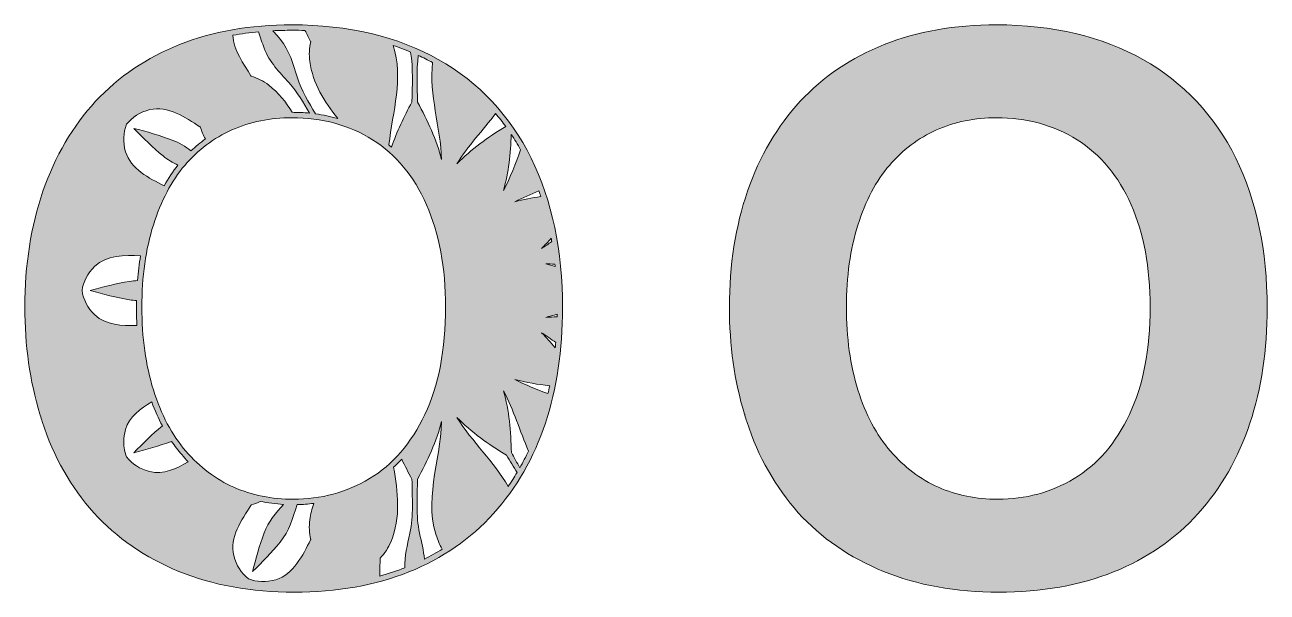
# Model space of a CAD drawing. Extents: x -703 to 2528, y -2539 to -41.
# Drawn here: x 1612 to 2528, y -2539 to -2121 of the extents above; entities that cross this region are included whole.
import ezdxf

# ---------------------------------------------------------------- set-up
doc = ezdxf.new("R2010")
doc.units = 0
doc.header["$MEASUREMENT"] = 0
doc.layers.add('Layer 1', color=7, linetype='Continuous', lineweight=0)

msp = doc.modelspace()

# ---------------------------------------------------------------- hatches: boundary and pattern name
at = {"layer": 'Layer 1', "true_color": 0x04878f, "transparency": 33554687}
h = msp.add_hatch(color=136, dxfattribs=at)
h.dxf.hatch_style = 2
edge = h.paths.add_edge_path()
edge.add_spline(control_points=[(1970.66, -2436.24), (1970.34, -2420.86), (1968.95, -2405.2), (1964.82, -2390.78), (1972.45, -2404.82), (1976.91, -2420.61), (1983.25, -2435.21), (1981.26, -2439.44), (1979.13, -2443.56), (1976.87, -2447.57), (1974.79, -2443.81), (1972.76, -2440.01), (1970.66, -2436.24)], knot_values=[0, 0, 0, 0, 1, 1, 1, 2, 2, 2, 3, 3, 3, 4, 4, 4, 4], degree=3, periodic=0)
edge = h.paths.add_edge_path()
edge.add_spline(control_points=[(1930.5, -2410.38), (1940.96, -2421.22), (1953.87, -2430.3), (1967.09, -2438.3), (1969.65, -2442.58), (1972.29, -2446.8), (1974.83, -2451.07), (1972.74, -2454.59), (1970.53, -2458.03), (1968.21, -2461.37), (1958.02, -2443.19), (1941.53, -2428.43), (1930.5, -2410.38)], knot_values=[0, 0, 0, 0, 1, 1, 1, 2, 2, 2, 3, 3, 3, 4, 4, 4, 4], degree=3, periodic=0)
edge = h.paths.add_edge_path()
edge.add_spline(control_points=[(1902.91, -2495.94), (1900.15, -2482.68), (1901.18, -2469.33), (1901.37, -2455.9), (1908.82, -2442.38), (1915.46, -2428.05), (1919.1, -2413.44), (1918.37, -2443.25), (1904.92, -2472.82), (1916.82, -2501.99), (1917.61, -2503.96), (1918.58, -2505.82), (1919.66, -2507.59), (1915.4, -2510.21), (1911, -2512.66), (1906.45, -2514.92), (1905.86, -2508.63), (1904.28, -2502.53), (1902.91, -2495.94)], knot_values=[0, 0, 0, 0, 1, 1, 1, 2, 2, 2, 3, 3, 3, 4, 4, 4, 5, 5, 5, 6, 6, 6, 6], degree=3, periodic=0)
edge = h.paths.add_edge_path()
edge.add_spline(control_points=[(1873.86, -2514.19), (1877.17, -2510.74), (1879.93, -2506.64), (1881.81, -2501.99), (1889.21, -2483.86), (1886.81, -2465.58), (1883.76, -2447.18), (1885.82, -2445.29), (1887.8, -2443.29), (1889.73, -2441.2), (1892.07, -2446.19), (1894.61, -2451.1), (1897.26, -2455.9), (1897.45, -2469.33), (1898.48, -2482.68), (1895.72, -2495.94), (1893.89, -2504.74), (1891.69, -2512.67), (1891.96, -2521.34), (1886.03, -2523.67), (1879.86, -2525.71), (1873.47, -2527.46), (1873.43, -2523), (1873.71, -2518.58), (1873.93, -2514.54), (1873.93, -2514.41), (1873.87, -2514.32), (1873.86, -2514.19)], knot_values=[0, 0, 0, 0, 1, 1, 1, 2, 2, 2, 3, 3, 3, 4, 4, 4, 5, 5, 5, 6, 6, 6, 7, 7, 7, 8, 8, 8, 9, 9, 9, 9], degree=3, periodic=0)
edge = h.paths.add_edge_path()
edge.add_spline(control_points=[(1788.2, -2137.88), (1792.15, -2148.44), (1799.31, -2155.24), (1806.62, -2163.43), (1812.7, -2170.24), (1817.3, -2177.94), (1821.66, -2185.83), (1817.46, -2185.42), (1813.16, -2185.21), (1808.78, -2185.2), (1804.37, -2177.71), (1798.91, -2170.85), (1791.55, -2165.14), (1787.62, -2162.08), (1783.2, -2159.9), (1778.63, -2158.58), (1778.57, -2158.46), (1778.52, -2158.34), (1778.44, -2158.22), (1772.84, -2149.61), (1765.67, -2139.1), (1765.13, -2128.28), (1771.29, -2127.19), (1777.62, -2126.35), (1784.11, -2125.75), (1785.36, -2129.83), (1786.7, -2133.88), (1788.2, -2137.88)], knot_values=[0, 0, 0, 0, 1, 1, 1, 2, 2, 2, 3, 3, 3, 4, 4, 4, 5, 5, 5, 6, 6, 6, 7, 7, 7, 8, 8, 8, 9, 9, 9, 9], degree=3, periodic=0)
edge = h.paths.add_edge_path()
edge.add_spline(control_points=[(1897.26, -2177.67), (1891.39, -2188.33), (1886.03, -2199.49), (1882.24, -2210.89), (1881.6, -2210.34), (1880.95, -2209.79), (1880.3, -2209.26), (1883.01, -2184.57), (1891.25, -2160.07), (1883.36, -2135.84), (1887.77, -2137.31), (1892.08, -2138.92), (1896.28, -2140.68), (1898.32, -2152.93), (1897.43, -2165.27), (1897.26, -2177.67)], knot_values=[0, 0, 0, 0, 1, 1, 1, 2, 2, 2, 3, 3, 3, 4, 4, 4, 5, 5, 5, 5], degree=3, periodic=0)
edge = h.paths.add_edge_path()
edge.add_spline(control_points=[(1919.1, -2220.14), (1915.46, -2205.52), (1908.82, -2191.19), (1901.37, -2177.67), (1901.21, -2166.11), (1900.43, -2154.61), (1901.97, -2143.17), (1905.57, -2144.83), (1909.07, -2146.59), (1912.5, -2148.46), (1909.63, -2172.14), (1918.51, -2196.05), (1919.1, -2220.14)], knot_values=[0, 0, 0, 0, 1, 1, 1, 2, 2, 2, 3, 3, 3, 4, 4, 4, 4], degree=3, periodic=0)
edge = h.paths.add_edge_path()
edge.add_spline(control_points=[(1685.91, -2419.3), (1688.63, -2410), (1696.76, -2403.82), (1705.23, -2398.99), (1707.53, -2405.27), (1710.13, -2411.17), (1713.04, -2416.67), (1705.62, -2422.84), (1698.7, -2429.57), (1691.95, -2436.52), (1701.4, -2434.11), (1710.77, -2431.47), (1719.88, -2428.09), (1722.23, -2431.56), (1724.73, -2434.82), (1727.37, -2437.87), (1728.94, -2439.68), (1730.55, -2441.42), (1732.19, -2443.11), (1723.5, -2448.33), (1713.66, -2452.74), (1703.84, -2450.35), (1696.55, -2448.56), (1690.69, -2444.77), (1686.68, -2439.54), (1685.26, -2436.14), (1684.54, -2432.45), (1684.54, -2428.6), (1684.54, -2425.58), (1684.99, -2422.47), (1685.91, -2419.3)], knot_values=[0, 0, 0, 0, 1, 1, 1, 2, 2, 2, 3, 3, 3, 4, 4, 4, 5, 5, 5, 6, 6, 6, 7, 7, 7, 8, 8, 8, 9, 9, 9, 10, 10, 10, 10], degree=3, periodic=0)
edge = h.paths.add_edge_path()
edge.add_spline(control_points=[(1696.92, -2291.15), (1695.93, -2297.05), (1695.18, -2303.15), (1694.68, -2309.44), (1692.77, -2309.5), (1690.82, -2309.68), (1688.82, -2310.01), (1679.05, -2311.64), (1669.43, -2314.08), (1659.86, -2316.79), (1669.43, -2319.49), (1679.05, -2321.93), (1688.82, -2323.56), (1690.57, -2323.85), (1692.28, -2324.02), (1693.97, -2324.1), (1693.94, -2325.7), (1693.92, -2327.3), (1693.92, -2328.91), (1693.92, -2333.53), (1694.05, -2338.08), (1694.28, -2342.54), (1683.35, -2342.95), (1671.25, -2342.36), (1663.26, -2334.71), (1657.82, -2329.53), (1654.65, -2323.31), (1653.79, -2316.79), (1654.65, -2310.26), (1657.82, -2304.05), (1663.26, -2298.86), (1671.9, -2290.59), (1685.34, -2290.57), (1696.92, -2291.15)], knot_values=[0, 0, 0, 0, 1, 1, 1, 2, 2, 2, 3, 3, 3, 4, 4, 4, 5, 5, 5, 6, 6, 6, 7, 7, 7, 8, 8, 8, 9, 9, 9, 10, 10, 10, 11, 11, 11, 11], degree=3, periodic=0)
edge = h.paths.add_edge_path()
edge.add_spline(control_points=[(1734.16, -2213.69), (1730.09, -2210.47), (1725.73, -2207.66), (1720.41, -2205.67), (1711.13, -2202.2), (1701.58, -2199.51), (1691.95, -2197.05), (1698.88, -2204.19), (1705.99, -2211.11), (1713.64, -2217.4), (1717.15, -2220.29), (1720.81, -2222.39), (1724.6, -2224.09), (1720.91, -2228.72), (1717.5, -2233.84), (1714.39, -2239.42), (1703.42, -2233.86), (1689.62, -2226.96), (1685.91, -2214.28), (1683.81, -2207.08), (1684.16, -2200.1), (1686.68, -2194.03), (1690.69, -2188.81), (1696.55, -2185.01), (1703.84, -2183.23), (1717.06, -2180), (1730.3, -2189.11), (1740.75, -2195.91), (1740.87, -2195.99), (1740.99, -2196.05), (1741.11, -2196.1), (1741.98, -2199.11), (1743.23, -2202.05), (1744.85, -2204.83), (1741.1, -2207.53), (1737.54, -2210.48), (1734.16, -2213.69)], knot_values=[0, 0, 0, 0, 1, 1, 1, 2, 2, 2, 3, 3, 3, 4, 4, 4, 5, 5, 5, 6, 6, 6, 7, 7, 7, 8, 8, 8, 9, 9, 9, 10, 10, 10, 11, 11, 11, 12, 12, 12, 12], degree=3, periodic=0)
edge = h.paths.add_edge_path()
edge.add_spline(control_points=[(1866.01, -2455.5), (1848.99, -2465.66), (1830.05, -2470.81), (1809.73, -2470.81), (1793.85, -2470.81), (1779.07, -2467.83), (1765.81, -2461.95), (1752.55, -2456.08), (1740.63, -2447.1), (1730.4, -2435.25), (1720.14, -2423.39), (1712.08, -2408.22), (1706.44, -2390.14), (1700.79, -2372), (1697.92, -2351.4), (1697.92, -2328.91), (1697.92, -2306.6), (1700.79, -2286.24), (1706.44, -2268.37), (1712.08, -2250.56), (1719.87, -2235.74), (1729.59, -2224.33), (1739.28, -2212.94), (1751.01, -2204.15), (1764.44, -2198.19), (1777.89, -2192.22), (1792.76, -2189.2), (1808.63, -2189.2), (1830.94, -2189.2), (1850.97, -2194.66), (1868.17, -2205.44), (1885.34, -2216.21), (1898.75, -2232.34), (1908.02, -2253.39), (1917.35, -2274.56), (1922.08, -2299.97), (1922.08, -2328.91), (1922.08, -2360.19), (1916.94, -2386.87), (1906.82, -2408.21), (1896.73, -2429.44), (1883.01, -2445.35), (1866.01, -2455.5)], knot_values=[0, 0, 0, 0, 1, 1, 1, 2, 2, 2, 3, 3, 3, 4, 4, 4, 5, 5, 5, 6, 6, 6, 7, 7, 7, 8, 8, 8, 9, 9, 9, 10, 10, 10, 11, 11, 11, 12, 12, 12, 13, 13, 13, 14, 14, 14, 14], degree=3, periodic=0)
edge = h.paths.add_edge_path()
edge.add_spline(control_points=[(1822.66, -2500.46), (1822.58, -2500.57), (1822.49, -2500.62), (1822.43, -2500.75), (1816.78, -2511.87), (1809.86, -2526.37), (1796.8, -2530.19), (1789.61, -2532.3), (1782.63, -2531.94), (1776.56, -2529.42), (1771.34, -2525.42), (1767.54, -2519.55), (1765.75, -2512.26), (1762.53, -2499.04), (1771.64, -2485.8), (1778.44, -2475.35), (1778.52, -2475.23), (1778.57, -2475.11), (1778.63, -2474.99), (1780.92, -2474.33), (1783.17, -2473.46), (1785.33, -2472.36), (1790.91, -2473.52), (1796.66, -2474.27), (1802.57, -2474.6), (1796.76, -2481), (1791.42, -2487.1), (1788.2, -2495.69), (1784.73, -2504.97), (1782.03, -2514.52), (1779.58, -2524.16), (1786.71, -2517.22), (1793.64, -2510.12), (1799.93, -2502.47), (1806.86, -2494.05), (1809.26, -2484.81), (1812.52, -2474.77), (1816.66, -2474.67), (1820.74, -2474.38), (1824.76, -2473.87), (1823.45, -2477.7), (1822.44, -2481.7), (1821.86, -2485.93), (1821.19, -2490.89), (1821.5, -2495.82), (1822.66, -2500.46)], knot_values=[0, 0, 0, 0, 1, 1, 1, 2, 2, 2, 3, 3, 3, 4, 4, 4, 5, 5, 5, 6, 6, 6, 7, 7, 7, 8, 8, 8, 9, 9, 9, 10, 10, 10, 11, 11, 11, 12, 12, 12, 13, 13, 13, 14, 14, 14, 15, 15, 15, 15], degree=3, periodic=0)
edge = h.paths.add_edge_path()
edge.add_spline(control_points=[(1930.5, -2223.2), (1938.6, -2209.94), (1949.64, -2198.46), (1958.98, -2186.1), (1961.59, -2189.17), (1964.1, -2192.36), (1966.49, -2195.64), (1953.48, -2203.55), (1940.8, -2212.52), (1930.5, -2223.2)], knot_values=[0, 0, 0, 0, 1, 1, 1, 2, 2, 2, 3, 3, 3, 3], degree=3, periodic=0)
edge = h.paths.add_edge_path()
edge.add_spline(control_points=[(1964.82, -2242.79), (1968.58, -2229.66), (1970.06, -2215.51), (1970.54, -2201.48), (1972.99, -2205.16), (1975.3, -2208.96), (1977.48, -2212.88), (1973.67, -2223.04), (1969.97, -2233.32), (1964.82, -2242.79)], knot_values=[0, 0, 0, 0, 1, 1, 1, 2, 2, 2, 3, 3, 3, 3], degree=3, periodic=0)
edge = h.paths.add_edge_path()
edge.add_spline(control_points=[(2002.96, -2298.98), (2000.64, -2298.25), (1998.31, -2297.59), (1995.97, -2297.01), (1998.24, -2297.06), (2000.51, -2297.2), (2002.78, -2297.38), (2002.84, -2297.92), (2002.91, -2298.44), (2002.96, -2298.98)], knot_values=[0, 0, 0, 0, 1, 1, 1, 2, 2, 2, 3, 3, 3, 3], degree=3, periodic=0)
edge = h.paths.add_edge_path()
edge.add_spline(control_points=[(2000.48, -2280.56), (1998.01, -2282.33), (1995.49, -2284.02), (1992.9, -2285.6), (1995.38, -2283.21), (1997.76, -2280.69), (2000.07, -2278.07), (2000.21, -2278.89), (2000.34, -2279.73), (2000.48, -2280.56)], knot_values=[0, 0, 0, 0, 1, 1, 1, 2, 2, 2, 3, 3, 3, 3], degree=3, periodic=0)
edge = h.paths.add_edge_path()
edge.add_spline(control_points=[(1992.39, -2247.36), (1985.88, -2248.25), (1979.48, -2249.51), (1973.31, -2251.28), (1978.99, -2248.2), (1984.95, -2245.63), (1991.01, -2243.25), (1991.48, -2244.61), (1991.94, -2245.98), (1992.39, -2247.36)], knot_values=[0, 0, 0, 0, 1, 1, 1, 2, 2, 2, 3, 3, 3, 3], degree=3, periodic=0)
edge = h.paths.add_edge_path()
edge.add_spline(control_points=[(1808.63, -2124.63), (1811.89, -2124.63), (1815.1, -2124.7), (1818.29, -2124.81), (1819.77, -2127.54), (1821.14, -2130.27), (1822.43, -2132.82), (1822.49, -2132.95), (1822.58, -2133), (1822.66, -2133.11), (1821.5, -2137.75), (1821.19, -2142.68), (1821.86, -2147.64), (1824.14, -2164.2), (1832.65, -2177.29), (1842.46, -2189.74), (1837.18, -2188.24), (1831.73, -2187.11), (1826.12, -2186.35), (1820.96, -2177.88), (1816, -2169.36), (1812.85, -2159.82), (1809.41, -2149.39), (1807.09, -2139.8), (1799.93, -2131.11), (1798.22, -2129.03), (1796.47, -2127), (1794.67, -2124.99), (1799.26, -2124.76), (1803.9, -2124.63), (1808.63, -2124.63)], knot_values=[0, 0, 0, 0, 1, 1, 1, 2, 2, 2, 3, 3, 3, 4, 4, 4, 5, 5, 5, 6, 6, 6, 7, 7, 7, 8, 8, 8, 9, 9, 9, 10, 10, 10, 10], degree=3, periodic=0)
edge = h.paths.add_edge_path()
edge.add_spline(control_points=[(1997.64, -2392.86), (1989.33, -2389.74), (1981.05, -2386.5), (1973.31, -2382.29), (1981.53, -2384.65), (1990.16, -2386.11), (1998.91, -2386.99), (1998.51, -2388.96), (1998.09, -2390.92), (1997.64, -2392.86)], knot_values=[0, 0, 0, 0, 1, 1, 1, 2, 2, 2, 3, 3, 3, 3], degree=3, periodic=0)
edge = h.paths.add_edge_path()
edge.add_spline(control_points=[(2003.05, -2359.01), (1999.84, -2355.12), (1996.47, -2351.41), (1992.9, -2347.97), (1996.51, -2350.17), (1999.99, -2352.6), (2003.39, -2355.15), (2003.28, -2356.44), (2003.17, -2357.73), (2003.05, -2359.01)], knot_values=[0, 0, 0, 0, 1, 1, 1, 2, 2, 2, 3, 3, 3, 3], degree=3, periodic=0)
edge = h.paths.add_edge_path()
edge.add_spline(control_points=[(2004.36, -2336.06), (2001.56, -2336.32), (1998.77, -2336.5), (1995.97, -2336.57), (1998.79, -2335.87), (2001.59, -2335.05), (2004.39, -2334.14), (2004.38, -2334.78), (2004.37, -2335.42), (2004.36, -2336.06)], knot_values=[0, 0, 0, 0, 1, 1, 1, 2, 2, 2, 3, 3, 3, 3], degree=3, periodic=0)
edge = h.paths.add_edge_path()
edge.add_spline(control_points=[(1985.24, -2219), (1969.81, -2187.69), (1946.76, -2163.19), (1916.72, -2146.2), (1886.73, -2129.23), (1850.37, -2120.63), (1808.63, -2120.63), (1777.88, -2120.63), (1750.02, -2125.51), (1725.82, -2135.14), (1701.58, -2144.78), (1680.71, -2158.89), (1663.81, -2177.08), (1646.92, -2195.26), (1633.84, -2217.59), (1624.95, -2243.45), (1616.07, -2269.25), (1611.57, -2298), (1611.57, -2328.91), (1611.57, -2356.98), (1615.31, -2383.58), (1622.69, -2408.08), (1622.75, -2408.32), (1622.83, -2408.55), (1622.9, -2408.79), (1623.38, -2410.38), (1623.88, -2411.95), (1624.39, -2413.52), (1632.92, -2439.57), (1645.72, -2462.17), (1662.42, -2480.71), (1679.14, -2499.27), (1700.28, -2513.85), (1725.26, -2524.04), (1750.18, -2534.21), (1778.79, -2539.37), (1810.27, -2539.37), (1841.93, -2539.37), (1870.44, -2534.35), (1895.01, -2524.45), (1919.61, -2514.54), (1940.66, -2500.01), (1957.57, -2481.26), (1974.46, -2462.53), (1987.3, -2440.11), (1995.74, -2414.62), (2004.16, -2389.18), (2008.43, -2360.52), (2008.43, -2329.45), (2008.43, -2287.39), (2000.63, -2250.23), (1985.24, -2219)], knot_values=[0, 0, 0, 0, 1, 1, 1, 2, 2, 2, 3, 3, 3, 4, 4, 4, 5, 5, 5, 6, 6, 6, 7, 7, 7, 8, 8, 8, 9, 9, 9, 10, 10, 10, 11, 11, 11, 12, 12, 12, 13, 13, 13, 14, 14, 14, 15, 15, 15, 16, 16, 16, 17, 17, 17, 17], degree=3, periodic=0)
at = {"layer": 'Layer 1', "true_color": 0x005978, "transparency": 33554687}
h = msp.add_hatch(color=146, dxfattribs=at)
h.dxf.hatch_style = 2
edge = h.paths.add_edge_path()
edge.add_spline(control_points=[(2426.82, -2408.21), (2416.73, -2429.44), (2403.01, -2445.35), (2386.01, -2455.5), (2368.99, -2465.66), (2350.05, -2470.81), (2329.73, -2470.81), (2313.85, -2470.81), (2299.07, -2467.83), (2285.81, -2461.95), (2272.55, -2456.08), (2260.63, -2447.1), (2250.4, -2435.25), (2240.14, -2423.39), (2232.08, -2408.22), (2226.44, -2390.14), (2220.79, -2372), (2217.92, -2351.4), (2217.92, -2328.91), (2217.92, -2306.6), (2220.79, -2286.24), (2226.44, -2268.37), (2232.08, -2250.56), (2239.87, -2235.74), (2249.59, -2224.33), (2259.28, -2212.94), (2271.01, -2204.15), (2284.44, -2198.19), (2297.89, -2192.22), (2312.76, -2189.2), (2328.63, -2189.2), (2350.94, -2189.2), (2370.97, -2194.66), (2388.17, -2205.44), (2405.34, -2216.21), (2418.75, -2232.34), (2428.02, -2253.39), (2437.35, -2274.56), (2442.08, -2299.97), (2442.08, -2328.91), (2442.08, -2360.19), (2436.94, -2386.87), (2426.82, -2408.21)], knot_values=[0, 0, 0, 0, 1, 1, 1, 2, 2, 2, 3, 3, 3, 4, 4, 4, 5, 5, 5, 6, 6, 6, 7, 7, 7, 8, 8, 8, 9, 9, 9, 10, 10, 10, 11, 11, 11, 12, 12, 12, 13, 13, 13, 14, 14, 14, 14], degree=3, periodic=0)
edge = h.paths.add_edge_path()
edge.add_spline(control_points=[(2505.24, -2219), (2489.81, -2187.69), (2466.76, -2163.19), (2436.72, -2146.2), (2406.73, -2129.23), (2370.37, -2120.63), (2328.63, -2120.63), (2297.88, -2120.63), (2270.02, -2125.51), (2245.82, -2135.14), (2221.58, -2144.78), (2200.71, -2158.89), (2183.81, -2177.08), (2166.92, -2195.26), (2153.84, -2217.59), (2144.95, -2243.45), (2136.07, -2269.25), (2131.57, -2298), (2131.57, -2328.91), (2131.57, -2356.98), (2135.31, -2383.58), (2142.69, -2408.08), (2142.8, -2408.24), (2142.91, -2408.39), (2143.02, -2408.55), (2142.98, -2408.63), (2142.94, -2408.71), (2142.9, -2408.79), (2143.38, -2410.38), (2143.88, -2411.95), (2144.39, -2413.52), (2152.92, -2439.57), (2165.72, -2462.17), (2182.42, -2480.71), (2199.14, -2499.27), (2220.28, -2513.85), (2245.26, -2524.04), (2270.18, -2534.21), (2298.79, -2539.37), (2330.27, -2539.37), (2361.93, -2539.37), (2390.44, -2534.35), (2415.01, -2524.45), (2439.61, -2514.54), (2460.66, -2500.01), (2477.57, -2481.26), (2494.46, -2462.53), (2507.3, -2440.11), (2515.74, -2414.62), (2524.16, -2389.18), (2528.43, -2360.52), (2528.43, -2329.45), (2528.43, -2287.39), (2520.63, -2250.23), (2505.24, -2219)], knot_values=[0, 0, 0, 0, 1, 1, 1, 2, 2, 2, 3, 3, 3, 4, 4, 4, 5, 5, 5, 6, 6, 6, 7, 7, 7, 8, 8, 8, 9, 9, 9, 10, 10, 10, 11, 11, 11, 12, 12, 12, 13, 13, 13, 14, 14, 14, 15, 15, 15, 16, 16, 16, 17, 17, 17, 18, 18, 18, 18], degree=3, periodic=0)

# ---------------------------------------------------------------- linework, layer by layer
at = {"layer": 'Layer 1'}
for points, knots in [([(1985.24, -2219), (1969.81, -2187.69), (1946.76, -2163.19), (1916.72, -2146.2), (1886.73, -2129.23), (1850.37, -2120.63), (1808.63, -2120.63), (1777.88, -2120.63), (1750.02, -2125.51), (1725.82, -2135.14), (1701.58, -2144.78), (1680.71, -2158.89), (1663.81, -2177.08), (1646.92, -2195.26), (1633.84, -2217.59), (1624.95, -2243.45), (1616.07, -2269.25), (1611.57, -2298), (1611.57, -2328.91), (1611.57, -2356.98), (1615.31, -2383.58), (1622.69, -2408.08), (1622.75, -2408.32), (1622.83, -2408.55), (1622.9, -2408.79), (1623.38, -2410.38), (1623.88, -2411.95), (1624.39, -2413.52), (1632.92, -2439.57), (1645.72, -2462.17), (1662.42, -2480.71), (1679.14, -2499.27), (1700.28, -2513.85), (1725.26, -2524.04), (1750.18, -2534.21), (1778.79, -2539.37), (1810.27, -2539.37), (1841.93, -2539.37), (1870.44, -2534.35), (1895.01, -2524.45), (1919.61, -2514.54), (1940.66, -2500.01), (1957.57, -2481.26), (1974.46, -2462.53), (1987.3, -2440.11), (1995.74, -2414.62), (2004.16, -2389.18), (2008.43, -2360.52), (2008.43, -2329.45), (2008.43, -2287.39), (2000.63, -2250.23), (1985.24, -2219)], [0, 0, 0, 0, 1, 1, 1, 2, 2, 2, 3, 3, 3, 4, 4, 4, 5, 5, 5, 6, 6, 6, 7, 7, 7, 8, 8, 8, 9, 9, 9, 10, 10, 10, 11, 11, 11, 12, 12, 12, 13, 13, 13, 14, 14, 14, 15, 15, 15, 16, 16, 16, 17, 17, 17, 17]), ([(1788.2, -2137.88), (1792.15, -2148.44), (1799.31, -2155.24), (1806.62, -2163.43), (1812.7, -2170.24), (1817.3, -2177.94), (1821.66, -2185.83), (1817.46, -2185.42), (1813.16, -2185.21), (1808.78, -2185.2), (1804.37, -2177.71), (1798.91, -2170.85), (1791.55, -2165.14), (1787.62, -2162.08), (1783.2, -2159.9), (1778.63, -2158.58), (1778.57, -2158.46), (1778.52, -2158.34), (1778.44, -2158.22), (1772.84, -2149.61), (1765.67, -2139.1), (1765.13, -2128.28), (1771.29, -2127.19), (1777.62, -2126.35), (1784.11, -2125.75), (1785.36, -2129.83), (1786.7, -2133.88), (1788.2, -2137.88)], [0, 0, 0, 0, 1, 1, 1, 2, 2, 2, 3, 3, 3, 4, 4, 4, 5, 5, 5, 6, 6, 6, 7, 7, 7, 8, 8, 8, 9, 9, 9, 9]), ([(1808.63, -2124.63), (1811.89, -2124.63), (1815.1, -2124.7), (1818.29, -2124.81), (1819.77, -2127.54), (1821.14, -2130.27), (1822.43, -2132.82), (1822.49, -2132.95), (1822.58, -2133), (1822.66, -2133.11), (1821.5, -2137.75), (1821.19, -2142.68), (1821.86, -2147.64), (1824.14, -2164.2), (1832.65, -2177.29), (1842.46, -2189.74), (1837.18, -2188.24), (1831.73, -2187.11), (1826.12, -2186.35), (1820.96, -2177.88), (1816, -2169.36), (1812.85, -2159.82), (1809.41, -2149.39), (1807.09, -2139.8), (1799.93, -2131.11), (1798.22, -2129.03), (1796.47, -2127), (1794.67, -2124.99), (1799.26, -2124.76), (1803.9, -2124.63), (1808.63, -2124.63)], [0, 0, 0, 0, 1, 1, 1, 2, 2, 2, 3, 3, 3, 4, 4, 4, 5, 5, 5, 6, 6, 6, 7, 7, 7, 8, 8, 8, 9, 9, 9, 10, 10, 10, 10]), ([(2505.24, -2219), (2489.81, -2187.69), (2466.76, -2163.19), (2436.72, -2146.2), (2406.73, -2129.23), (2370.37, -2120.63), (2328.63, -2120.63), (2297.88, -2120.63), (2270.02, -2125.51), (2245.82, -2135.14), (2221.58, -2144.78), (2200.71, -2158.89), (2183.81, -2177.08), (2166.92, -2195.26), (2153.84, -2217.59), (2144.95, -2243.45), (2136.07, -2269.25), (2131.57, -2298), (2131.57, -2328.91), (2131.57, -2356.98), (2135.31, -2383.58), (2142.69, -2408.08), (2142.8, -2408.24), (2142.91, -2408.39), (2143.02, -2408.55), (2142.98, -2408.63), (2142.94, -2408.71), (2142.9, -2408.79), (2143.38, -2410.38), (2143.88, -2411.95), (2144.39, -2413.52), (2152.92, -2439.57), (2165.72, -2462.17), (2182.42, -2480.71), (2199.14, -2499.27), (2220.28, -2513.85), (2245.26, -2524.04), (2270.18, -2534.21), (2298.79, -2539.37), (2330.27, -2539.37), (2361.93, -2539.37), (2390.44, -2534.35), (2415.01, -2524.45), (2439.61, -2514.54), (2460.66, -2500.01), (2477.57, -2481.26), (2494.46, -2462.53), (2507.3, -2440.11), (2515.74, -2414.62), (2524.16, -2389.18), (2528.43, -2360.52), (2528.43, -2329.45), (2528.43, -2287.39), (2520.63, -2250.23), (2505.24, -2219)], [0, 0, 0, 0, 1, 1, 1, 2, 2, 2, 3, 3, 3, 4, 4, 4, 5, 5, 5, 6, 6, 6, 7, 7, 7, 8, 8, 8, 9, 9, 9, 10, 10, 10, 11, 11, 11, 12, 12, 12, 13, 13, 13, 14, 14, 14, 15, 15, 15, 16, 16, 16, 17, 17, 17, 18, 18, 18, 18]), ([(1897.26, -2177.67), (1891.39, -2188.33), (1886.03, -2199.49), (1882.24, -2210.89), (1881.6, -2210.34), (1880.95, -2209.79), (1880.3, -2209.26), (1883.01, -2184.57), (1891.25, -2160.07), (1883.36, -2135.84), (1887.77, -2137.31), (1892.08, -2138.92), (1896.28, -2140.68), (1898.32, -2152.93), (1897.43, -2165.27), (1897.26, -2177.67)], [0, 0, 0, 0, 1, 1, 1, 2, 2, 2, 3, 3, 3, 4, 4, 4, 5, 5, 5, 5]), ([(1919.1, -2220.14), (1915.46, -2205.52), (1908.82, -2191.19), (1901.37, -2177.67), (1901.21, -2166.11), (1900.43, -2154.61), (1901.97, -2143.17), (1905.57, -2144.83), (1909.07, -2146.59), (1912.5, -2148.46), (1909.63, -2172.14), (1918.51, -2196.05), (1919.1, -2220.14)], [0, 0, 0, 0, 1, 1, 1, 2, 2, 2, 3, 3, 3, 4, 4, 4, 4]), ([(1734.16, -2213.69), (1730.09, -2210.47), (1725.73, -2207.66), (1720.41, -2205.67), (1711.13, -2202.2), (1701.58, -2199.51), (1691.95, -2197.05), (1698.88, -2204.19), (1705.99, -2211.11), (1713.64, -2217.4), (1717.15, -2220.29), (1720.81, -2222.39), (1724.6, -2224.09), (1720.91, -2228.72), (1717.5, -2233.84), (1714.39, -2239.42), (1703.42, -2233.86), (1689.62, -2226.96), (1685.91, -2214.28), (1683.81, -2207.08), (1684.16, -2200.1), (1686.68, -2194.03), (1690.69, -2188.81), (1696.55, -2185.01), (1703.84, -2183.23), (1717.06, -2180), (1730.3, -2189.11), (1740.75, -2195.91), (1740.87, -2195.99), (1740.99, -2196.05), (1741.11, -2196.1), (1741.98, -2199.11), (1743.23, -2202.05), (1744.85, -2204.83), (1741.1, -2207.53), (1737.54, -2210.48), (1734.16, -2213.69)], [0, 0, 0, 0, 1, 1, 1, 2, 2, 2, 3, 3, 3, 4, 4, 4, 5, 5, 5, 6, 6, 6, 7, 7, 7, 8, 8, 8, 9, 9, 9, 10, 10, 10, 11, 11, 11, 12, 12, 12, 12]), ([(1866.01, -2455.5), (1848.99, -2465.66), (1830.05, -2470.81), (1809.73, -2470.81), (1793.85, -2470.81), (1779.07, -2467.83), (1765.81, -2461.95), (1752.55, -2456.08), (1740.63, -2447.1), (1730.4, -2435.25), (1720.14, -2423.39), (1712.08, -2408.22), (1706.44, -2390.14), (1700.79, -2372), (1697.92, -2351.4), (1697.92, -2328.91), (1697.92, -2306.6), (1700.79, -2286.24), (1706.44, -2268.37), (1712.08, -2250.56), (1719.87, -2235.74), (1729.59, -2224.33), (1739.28, -2212.94), (1751.01, -2204.15), (1764.44, -2198.19), (1777.89, -2192.22), (1792.76, -2189.2), (1808.63, -2189.2), (1830.94, -2189.2), (1850.97, -2194.66), (1868.17, -2205.44), (1885.34, -2216.21), (1898.75, -2232.34), (1908.02, -2253.39), (1917.35, -2274.56), (1922.08, -2299.97), (1922.08, -2328.91), (1922.08, -2360.19), (1916.94, -2386.87), (1906.82, -2408.21), (1896.73, -2429.44), (1883.01, -2445.35), (1866.01, -2455.5)], [0, 0, 0, 0, 1, 1, 1, 2, 2, 2, 3, 3, 3, 4, 4, 4, 5, 5, 5, 6, 6, 6, 7, 7, 7, 8, 8, 8, 9, 9, 9, 10, 10, 10, 11, 11, 11, 12, 12, 12, 13, 13, 13, 14, 14, 14, 14]), ([(1930.5, -2223.2), (1938.6, -2209.94), (1949.64, -2198.46), (1958.98, -2186.1), (1961.59, -2189.17), (1964.1, -2192.36), (1966.49, -2195.64), (1953.48, -2203.55), (1940.8, -2212.52), (1930.5, -2223.2)], [0, 0, 0, 0, 1, 1, 1, 2, 2, 2, 3, 3, 3, 3]), ([(2426.82, -2408.21), (2416.73, -2429.44), (2403.01, -2445.35), (2386.01, -2455.5), (2368.99, -2465.66), (2350.05, -2470.81), (2329.73, -2470.81), (2313.85, -2470.81), (2299.07, -2467.83), (2285.81, -2461.95), (2272.55, -2456.08), (2260.63, -2447.1), (2250.4, -2435.25), (2240.14, -2423.39), (2232.08, -2408.22), (2226.44, -2390.14), (2220.79, -2372), (2217.92, -2351.4), (2217.92, -2328.91), (2217.92, -2306.6), (2220.79, -2286.24), (2226.44, -2268.37), (2232.08, -2250.56), (2239.87, -2235.74), (2249.59, -2224.33), (2259.28, -2212.94), (2271.01, -2204.15), (2284.44, -2198.19), (2297.89, -2192.22), (2312.76, -2189.2), (2328.63, -2189.2), (2350.94, -2189.2), (2370.97, -2194.66), (2388.17, -2205.44), (2405.34, -2216.21), (2418.75, -2232.34), (2428.02, -2253.39), (2437.35, -2274.56), (2442.08, -2299.97), (2442.08, -2328.91), (2442.08, -2360.19), (2436.94, -2386.87), (2426.82, -2408.21)], [0, 0, 0, 0, 1, 1, 1, 2, 2, 2, 3, 3, 3, 4, 4, 4, 5, 5, 5, 6, 6, 6, 7, 7, 7, 8, 8, 8, 9, 9, 9, 10, 10, 10, 11, 11, 11, 12, 12, 12, 13, 13, 13, 14, 14, 14, 14]), ([(1964.82, -2242.79), (1968.58, -2229.66), (1970.06, -2215.51), (1970.54, -2201.48), (1972.99, -2205.16), (1975.3, -2208.96), (1977.48, -2212.88), (1973.67, -2223.04), (1969.97, -2233.32), (1964.82, -2242.79)], [0, 0, 0, 0, 1, 1, 1, 2, 2, 2, 3, 3, 3, 3]), ([(1992.39, -2247.36), (1985.88, -2248.25), (1979.48, -2249.51), (1973.31, -2251.28), (1978.99, -2248.2), (1984.95, -2245.63), (1991.01, -2243.25), (1991.48, -2244.61), (1991.94, -2245.98), (1992.39, -2247.36)], [0, 0, 0, 0, 1, 1, 1, 2, 2, 2, 3, 3, 3, 3]), ([(2000.48, -2280.56), (1998.01, -2282.33), (1995.49, -2284.02), (1992.9, -2285.6), (1995.38, -2283.21), (1997.76, -2280.69), (2000.07, -2278.07), (2000.21, -2278.89), (2000.34, -2279.73), (2000.48, -2280.56)], [0, 0, 0, 0, 1, 1, 1, 2, 2, 2, 3, 3, 3, 3]), ([(1696.92, -2291.15), (1695.93, -2297.05), (1695.18, -2303.15), (1694.68, -2309.44), (1692.77, -2309.5), (1690.82, -2309.68), (1688.82, -2310.01), (1679.05, -2311.64), (1669.43, -2314.08), (1659.86, -2316.79), (1669.43, -2319.49), (1679.05, -2321.93), (1688.82, -2323.56), (1690.57, -2323.85), (1692.28, -2324.02), (1693.97, -2324.1), (1693.94, -2325.7), (1693.92, -2327.3), (1693.92, -2328.91), (1693.92, -2333.53), (1694.05, -2338.08), (1694.28, -2342.54), (1683.35, -2342.95), (1671.25, -2342.36), (1663.26, -2334.71), (1657.82, -2329.53), (1654.65, -2323.31), (1653.79, -2316.79), (1654.65, -2310.26), (1657.82, -2304.05), (1663.26, -2298.86), (1671.9, -2290.59), (1685.34, -2290.57), (1696.92, -2291.15)], [0, 0, 0, 0, 1, 1, 1, 2, 2, 2, 3, 3, 3, 4, 4, 4, 5, 5, 5, 6, 6, 6, 7, 7, 7, 8, 8, 8, 9, 9, 9, 10, 10, 10, 11, 11, 11, 11]), ([(2002.96, -2298.98), (2000.64, -2298.25), (1998.31, -2297.59), (1995.97, -2297.01), (1998.24, -2297.06), (2000.51, -2297.2), (2002.78, -2297.38), (2002.84, -2297.92), (2002.91, -2298.44), (2002.96, -2298.98)], [0, 0, 0, 0, 1, 1, 1, 2, 2, 2, 3, 3, 3, 3]), ([(2004.36, -2336.06), (2001.56, -2336.32), (1998.77, -2336.5), (1995.97, -2336.57), (1998.79, -2335.87), (2001.59, -2335.05), (2004.39, -2334.14), (2004.38, -2334.78), (2004.37, -2335.42), (2004.36, -2336.06)], [0, 0, 0, 0, 1, 1, 1, 2, 2, 2, 3, 3, 3, 3]), ([(2003.05, -2359.01), (1999.84, -2355.12), (1996.47, -2351.41), (1992.9, -2347.97), (1996.51, -2350.17), (1999.99, -2352.6), (2003.39, -2355.15), (2003.28, -2356.44), (2003.17, -2357.73), (2003.05, -2359.01)], [0, 0, 0, 0, 1, 1, 1, 2, 2, 2, 3, 3, 3, 3]), ([(1997.64, -2392.86), (1989.33, -2389.74), (1981.05, -2386.5), (1973.31, -2382.29), (1981.53, -2384.65), (1990.16, -2386.11), (1998.91, -2386.99), (1998.51, -2388.96), (1998.09, -2390.92), (1997.64, -2392.86)], [0, 0, 0, 0, 1, 1, 1, 2, 2, 2, 3, 3, 3, 3]), ([(1970.66, -2436.24), (1970.34, -2420.86), (1968.95, -2405.2), (1964.82, -2390.78), (1972.45, -2404.82), (1976.91, -2420.61), (1983.25, -2435.21), (1981.26, -2439.44), (1979.13, -2443.56), (1976.87, -2447.57), (1974.79, -2443.81), (1972.76, -2440.01), (1970.66, -2436.24)], [0, 0, 0, 0, 1, 1, 1, 2, 2, 2, 3, 3, 3, 4, 4, 4, 4]), ([(1685.91, -2419.3), (1688.63, -2410), (1696.76, -2403.82), (1705.23, -2398.99), (1707.53, -2405.27), (1710.13, -2411.17), (1713.04, -2416.67), (1705.62, -2422.84), (1698.7, -2429.57), (1691.95, -2436.52), (1701.4, -2434.11), (1710.77, -2431.47), (1719.88, -2428.09), (1722.23, -2431.56), (1724.73, -2434.82), (1727.37, -2437.87), (1728.94, -2439.68), (1730.55, -2441.42), (1732.19, -2443.11), (1723.5, -2448.33), (1713.66, -2452.74), (1703.84, -2450.35), (1696.55, -2448.56), (1690.69, -2444.77), (1686.68, -2439.54), (1685.26, -2436.14), (1684.54, -2432.45), (1684.54, -2428.6), (1684.54, -2425.58), (1684.99, -2422.47), (1685.91, -2419.3)], [0, 0, 0, 0, 1, 1, 1, 2, 2, 2, 3, 3, 3, 4, 4, 4, 5, 5, 5, 6, 6, 6, 7, 7, 7, 8, 8, 8, 9, 9, 9, 10, 10, 10, 10]), ([(1930.5, -2410.38), (1940.96, -2421.22), (1953.87, -2430.3), (1967.09, -2438.3), (1969.65, -2442.58), (1972.29, -2446.8), (1974.83, -2451.07), (1972.74, -2454.59), (1970.53, -2458.03), (1968.21, -2461.37), (1958.02, -2443.19), (1941.53, -2428.43), (1930.5, -2410.38)], [0, 0, 0, 0, 1, 1, 1, 2, 2, 2, 3, 3, 3, 4, 4, 4, 4]), ([(1902.91, -2495.94), (1900.15, -2482.68), (1901.18, -2469.33), (1901.37, -2455.9), (1908.82, -2442.38), (1915.46, -2428.05), (1919.1, -2413.44), (1918.37, -2443.25), (1904.92, -2472.82), (1916.82, -2501.99), (1917.61, -2503.96), (1918.58, -2505.82), (1919.66, -2507.59), (1915.4, -2510.21), (1911, -2512.66), (1906.45, -2514.92), (1905.86, -2508.63), (1904.28, -2502.53), (1902.91, -2495.94)], [0, 0, 0, 0, 1, 1, 1, 2, 2, 2, 3, 3, 3, 4, 4, 4, 5, 5, 5, 6, 6, 6, 6]), ([(1873.86, -2514.19), (1877.17, -2510.74), (1879.93, -2506.64), (1881.81, -2501.99), (1889.21, -2483.86), (1886.81, -2465.58), (1883.76, -2447.18), (1885.82, -2445.29), (1887.8, -2443.29), (1889.73, -2441.2), (1892.07, -2446.19), (1894.61, -2451.1), (1897.26, -2455.9), (1897.45, -2469.33), (1898.48, -2482.68), (1895.72, -2495.94), (1893.89, -2504.74), (1891.69, -2512.67), (1891.96, -2521.34), (1886.03, -2523.67), (1879.86, -2525.71), (1873.47, -2527.46), (1873.43, -2523), (1873.71, -2518.58), (1873.93, -2514.54), (1873.93, -2514.41), (1873.87, -2514.32), (1873.86, -2514.19)], [0, 0, 0, 0, 1, 1, 1, 2, 2, 2, 3, 3, 3, 4, 4, 4, 5, 5, 5, 6, 6, 6, 7, 7, 7, 8, 8, 8, 9, 9, 9, 9]), ([(1822.66, -2500.46), (1822.58, -2500.57), (1822.49, -2500.62), (1822.43, -2500.75), (1816.78, -2511.87), (1809.86, -2526.37), (1796.8, -2530.19), (1789.61, -2532.3), (1782.63, -2531.94), (1776.56, -2529.42), (1771.34, -2525.42), (1767.54, -2519.55), (1765.75, -2512.26), (1762.53, -2499.04), (1771.64, -2485.8), (1778.44, -2475.35), (1778.52, -2475.23), (1778.57, -2475.11), (1778.63, -2474.99), (1780.92, -2474.33), (1783.17, -2473.46), (1785.33, -2472.36), (1790.91, -2473.52), (1796.66, -2474.27), (1802.57, -2474.6), (1796.76, -2481), (1791.42, -2487.1), (1788.2, -2495.69), (1784.73, -2504.97), (1782.03, -2514.52), (1779.58, -2524.16), (1786.71, -2517.22), (1793.64, -2510.12), (1799.93, -2502.47), (1806.86, -2494.05), (1809.26, -2484.81), (1812.52, -2474.77), (1816.66, -2474.67), (1820.74, -2474.38), (1824.76, -2473.87), (1823.45, -2477.7), (1822.44, -2481.7), (1821.86, -2485.93), (1821.19, -2490.89), (1821.5, -2495.82), (1822.66, -2500.46)], [0, 0, 0, 0, 1, 1, 1, 2, 2, 2, 3, 3, 3, 4, 4, 4, 5, 5, 5, 6, 6, 6, 7, 7, 7, 8, 8, 8, 9, 9, 9, 10, 10, 10, 11, 11, 11, 12, 12, 12, 13, 13, 13, 14, 14, 14, 15, 15, 15, 15])]:
    msp.add_open_spline(points, degree=3, knots=knots, dxfattribs=at)

doc.saveas('drawing.dxf')
